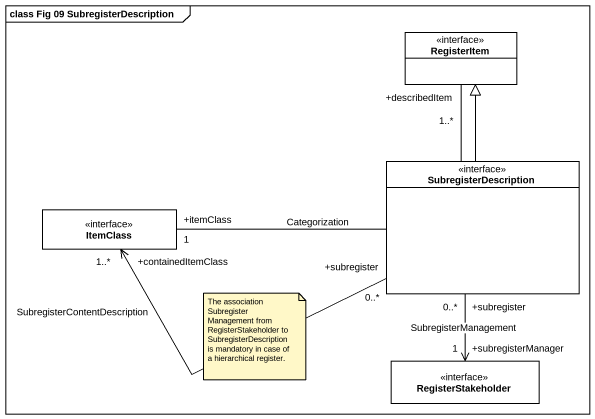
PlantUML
@startuml
mainframe class Fig 09 SubregisterDescription
hide circle
hide empty members
class RegisterItem <<interface>> #FFFFFF
class SubregisterDescription <<interface>> #FFFFFF
class ItemClass <<interface>> #FFFFFF
class RegisterStakeholder <<interface>> #FFFFFF
RegisterItem "+describedItem\n1..*" -left- "+itemClass\n1" ItemClass : Categorization
SubregisterDescription -up-|> RegisterItem
SubregisterDescription "+subregister\n0..*" -left-> "+containedItemClass\n1..*" ItemClass : SubregisterContentDescription
SubregisterDescription "+subregister\n0..*" --> "+subregisterManager\n1" RegisterStakeholder : SubregisterManagement
note as N1
  The association SubregisterManagement from RegisterStakeholder to SubregisterDescription is mandatory in case of a hierarchical register.
end note
@enduml
